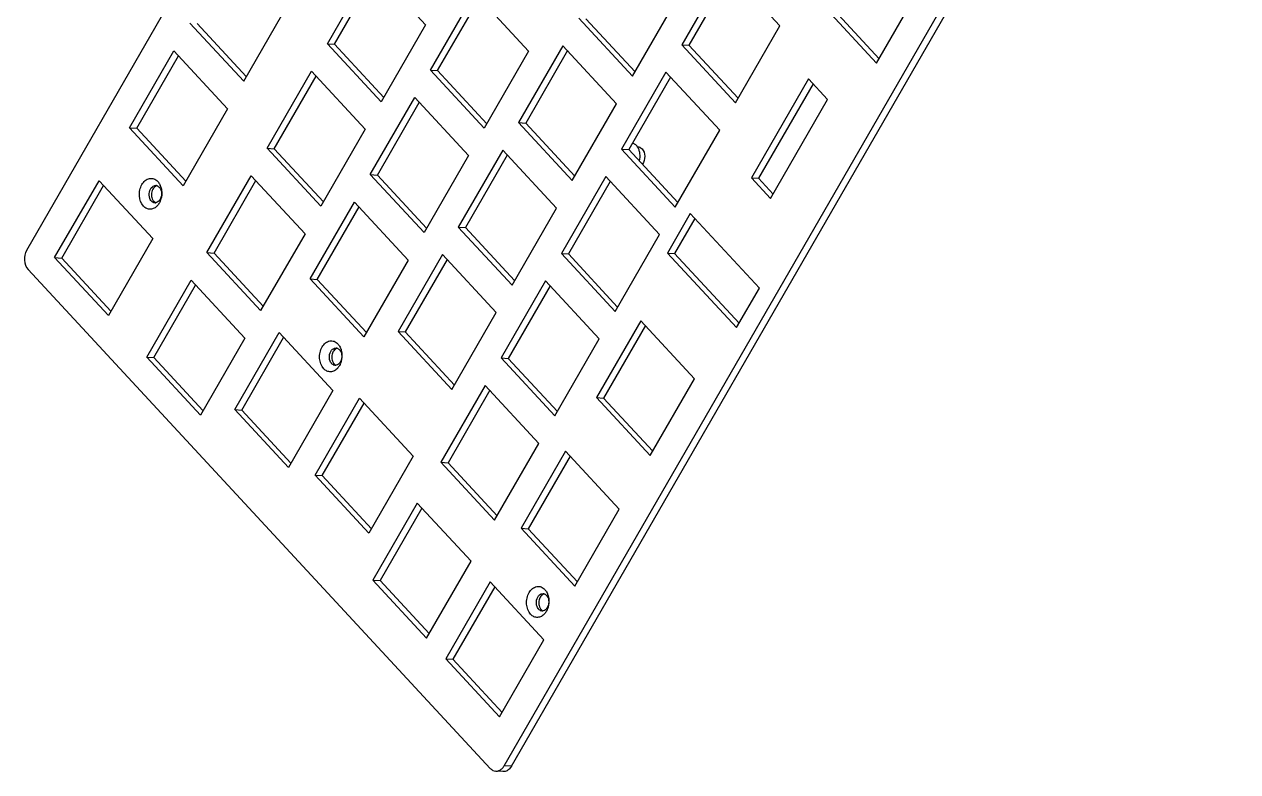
# Model space of a CAD drawing. Header units: millimetres. Extents: x 1236 to 3247, y -1329 to 363.
# Drawn here: x 2914.7 to 3091, y -1105.4 to -996.9 of the extents above; entities that cross this region are included whole.
import ezdxf

# ---------------------------------------------------------------- set-up
doc = ezdxf.new("R2010")
doc.units = ezdxf.units.MM
doc.header["$LTSCALE"] = 30.734
doc.layers.get('0').update_dxf_attribs({"linetype": 'CONTINUOUS'})

msp = doc.modelspace()

# ---------------------------------------------------------------- linework, layer by layer
at = {"color": 7, "linetype": 'Continuous'}
for p, q in [((2915.046, -1029.678), (3046.094, -802.695)), ((2984.417, -1104.52), (3099.534, -905.133)), ((2985.453, -1104.59), (3100.197, -905.849)), ((2958.719, -999.728), (2965.167, -988.561)), ((2965.167, -988.561), (2972.97, -996.979)), ((3016.649, -988.691), (3010.201, -999.858)), ((3024.452, -997.109), (3016.649, -988.691)), ((2959.756, -999.798), (2965.83, -989.276)), ((3017.312, -989.406), (3011.238, -999.928)), ((2973.698, -1003.551), (2980.145, -992.383)), ((2980.145, -992.383), (2987.948, -1000.802)), ((3038.495, -1002.551), (3044.943, -991.384)), ((2946.555, -1005.131), (2953.002, -993.964)), ((2974.734, -1003.621), (2980.809, -993.099)), ((3003.035, -1004.437), (3009.482, -993.27)), ((3030.692, -994.133), (3038.495, -1002.551)), ((3031.729, -994.203), (3038.868, -1001.905)), ((2938.752, -996.713), (2946.555, -1005.131)), ((2939.788, -996.783), (2946.928, -1004.486)), ((2972.97, -996.979), (2966.522, -1008.146)), ((2995.232, -996.019), (3003.035, -1004.437)), ((2996.268, -996.089), (3003.408, -1003.791)), ((3018.004, -1008.276), (3024.452, -997.109)), ((2929.979, -1011.909), (2936.426, -1000.741)), ((2936.426, -1000.741), (2944.229, -1009.16)), ((2966.522, -1008.146), (2958.719, -999.728)), ((2958.719, -999.728), (2959.756, -999.798)), ((2966.895, -1007.5), (2959.756, -999.798)), ((2987.948, -1000.802), (2981.501, -1011.969)), ((2992.929, -1000.007), (2986.482, -1011.175)), ((2993.593, -1000.723), (2987.518, -1011.245)), ((3000.732, -1008.425), (2992.929, -1000.007)), ((3010.201, -999.858), (3011.238, -999.928)), ((3010.201, -999.858), (3018.004, -1008.276)), ((3011.238, -999.928), (3018.377, -1007.63)), ((2931.015, -1011.979), (2937.09, -1001.457)), ((2949.969, -1014.883), (2956.417, -1003.716)), ((2951.006, -1014.953), (2957.08, -1004.432)), ((2956.417, -1003.716), (2964.22, -1012.134)), ((2981.501, -1011.969), (2973.698, -1003.551)), ((2973.698, -1003.551), (2974.734, -1003.621)), ((2981.874, -1011.323), (2974.734, -1003.621)), ((3007.899, -1003.846), (3001.451, -1015.013)), ((3008.562, -1004.562), (3002.488, -1015.083)), ((3015.702, -1012.264), (3007.899, -1003.846)), ((3028.595, -1004.815), (3020.306, -1019.173)), ((3029.259, -1005.531), (3021.342, -1019.243)), ((3031.382, -1007.822), (3028.595, -1004.815)), ((2964.948, -1018.706), (2971.395, -1007.539)), ((2965.984, -1018.776), (2972.059, -1008.255)), ((2971.395, -1007.539), (2979.198, -1015.957)), ((3023.092, -1022.18), (3031.382, -1007.822)), ((2944.229, -1009.16), (2937.782, -1020.327)), ((2994.285, -1019.593), (3000.732, -1008.425)), ((2986.482, -1011.175), (2994.285, -1019.593)), ((2986.482, -1011.175), (2987.518, -1011.245)), ((2987.518, -1011.245), (2994.658, -1018.947)), ((2937.782, -1020.327), (2929.979, -1011.909)), ((2929.979, -1011.909), (2931.015, -1011.979)), ((2938.154, -1019.681), (2931.015, -1011.979)), ((2964.22, -1012.134), (2957.772, -1023.302)), ((3009.254, -1023.432), (3015.702, -1012.264)), ((2957.772, -1023.302), (2949.969, -1014.883)), ((2949.969, -1014.883), (2951.006, -1014.953)), ((2958.145, -1022.656), (2951.006, -1014.953)), ((2984.179, -1015.163), (2977.732, -1026.33)), ((2991.982, -1023.581), (2984.179, -1015.163)), ((3001.451, -1015.013), (3002.488, -1015.083)), ((3001.451, -1015.013), (3009.254, -1023.432)), ((3002.488, -1015.083), (3009.627, -1022.786)), ((3003.715, -1014.672), (3003.828, -1014.68)), ((2979.198, -1015.957), (2972.751, -1027.125)), ((2984.843, -1015.879), (2978.768, -1026.4)), ((2972.751, -1027.125), (2964.948, -1018.706)), ((2964.948, -1018.706), (2965.984, -1018.776)), ((2973.124, -1026.479), (2965.984, -1018.776)), ((2919.093, -1030.763), (2925.54, -1019.596)), ((2920.129, -1030.833), (2926.204, -1020.312)), ((2925.54, -1019.596), (2933.343, -1028.014)), ((2941.219, -1030.039), (2947.667, -1018.872)), ((2942.256, -1030.109), (2948.33, -1019.587)), ((2947.667, -1018.872), (2955.47, -1027.29)), ((2999.149, -1019.002), (2992.701, -1030.169)), ((2999.812, -1019.718), (2993.737, -1030.239)), ((3006.951, -1027.42), (2999.149, -1019.002)), ((3020.306, -1019.173), (3021.342, -1019.243)), ((3020.306, -1019.173), (3023.092, -1022.18)), ((3021.342, -1019.243), (3023.465, -1021.534)), ((2956.198, -1033.862), (2962.645, -1022.695)), ((2957.234, -1033.932), (2963.309, -1023.41)), ((2962.645, -1022.695), (2970.448, -1031.113)), ((2985.535, -1034.748), (2991.982, -1023.581)), ((3011.433, -1024.358), (3008.117, -1030.101)), ((3012.096, -1025.074), (3009.153, -1030.171)), ((3021.465, -1035.182), (3011.433, -1024.358)), ((2955.47, -1027.29), (2949.022, -1038.457)), ((2977.732, -1026.33), (2985.535, -1034.748)), ((2977.732, -1026.33), (2978.768, -1026.4)), ((2978.768, -1026.4), (2985.908, -1034.103)), ((3000.504, -1038.587), (3006.951, -1027.42)), ((2933.343, -1028.014), (2926.896, -1039.182)), ((2926.896, -1039.182), (2919.093, -1030.763)), ((2919.093, -1030.763), (2920.129, -1030.833)), ((2927.269, -1038.536), (2920.129, -1030.833)), ((2949.022, -1038.457), (2941.219, -1030.039)), ((2941.219, -1030.039), (2942.256, -1030.109)), ((2949.395, -1037.811), (2942.256, -1030.109)), ((2970.448, -1031.113), (2964.001, -1042.28)), ((2975.429, -1030.318), (2968.982, -1041.486)), ((2976.093, -1031.034), (2970.018, -1041.556)), ((2983.232, -1038.737), (2975.429, -1030.318)), ((2992.701, -1030.169), (3000.504, -1038.587)), ((2992.701, -1030.169), (2993.737, -1030.239)), ((2993.737, -1030.239), (3000.877, -1037.941)), ((3008.117, -1030.101), (3009.153, -1030.171)), ((3008.117, -1030.101), (3018.149, -1040.925)), ((3009.153, -1030.171), (3018.522, -1040.279)), ((2915.239, -1032.476), (2982.381, -1104.913)), ((2932.469, -1045.195), (2938.917, -1034.027)), ((2938.917, -1034.027), (2946.72, -1042.445)), ((2964.001, -1042.28), (2956.198, -1033.862)), ((2956.198, -1033.862), (2957.234, -1033.932)), ((2964.373, -1041.634), (2957.234, -1033.932)), ((2990.398, -1034.157), (2983.951, -1045.325)), ((2998.201, -1042.576), (2990.398, -1034.157)), ((2933.506, -1045.264), (2939.58, -1034.743)), ((2991.062, -1034.873), (2984.987, -1045.395)), ((3018.149, -1040.925), (3021.465, -1035.182)), ((2976.785, -1049.904), (2983.232, -1038.737)), ((3004.256, -1039.923), (2997.808, -1051.09)), ((3012.058, -1048.341), (3004.256, -1039.923)), ((2945.253, -1052.818), (2951.701, -1041.651)), ((2951.701, -1041.651), (2959.504, -1050.069)), ((2968.982, -1041.486), (2976.785, -1049.904)), ((2968.982, -1041.486), (2970.018, -1041.556)), ((2970.018, -1041.556), (2977.158, -1049.258)), ((3004.919, -1040.638), (2998.844, -1051.16)), ((2946.72, -1042.445), (2940.272, -1053.613)), ((2946.29, -1052.888), (2952.364, -1042.367)), ((2991.754, -1053.743), (2998.201, -1042.576)), ((2940.272, -1053.613), (2932.469, -1045.195)), ((2932.469, -1045.195), (2933.506, -1045.264)), ((2940.645, -1052.967), (2933.506, -1045.264)), ((2983.951, -1045.325), (2984.987, -1045.395)), ((2983.951, -1045.325), (2991.754, -1053.743)), ((2984.987, -1045.395), (2992.127, -1053.097)), ((3005.611, -1059.508), (3012.058, -1048.341)), ((2959.504, -1050.069), (2953.056, -1061.237)), ((2981.648, -1049.313), (2975.201, -1060.48)), ((2982.312, -1050.029), (2976.237, -1060.55)), ((2989.451, -1057.731), (2981.648, -1049.313)), ((2956.939, -1062.345), (2963.386, -1051.177)), ((2957.975, -1062.415), (2964.05, -1051.893)), ((2963.386, -1051.177), (2971.189, -1059.596)), ((2997.808, -1051.09), (2998.844, -1051.16)), ((2997.808, -1051.09), (3005.611, -1059.508)), ((2998.844, -1051.16), (3005.984, -1058.862)), ((2953.056, -1061.237), (2945.253, -1052.818)), ((2945.253, -1052.818), (2946.29, -1052.888)), ((2953.429, -1060.591), (2946.29, -1052.888)), ((2983.004, -1068.898), (2989.451, -1057.731)), ((2993.311, -1058.879), (2986.864, -1070.046)), ((3001.114, -1067.297), (2993.311, -1058.879)), ((2971.189, -1059.596), (2964.742, -1070.763)), ((2975.201, -1060.48), (2983.004, -1068.898)), ((2975.201, -1060.48), (2976.237, -1060.55)), ((2976.237, -1060.55), (2983.377, -1068.253)), ((2993.974, -1059.595), (2987.9, -1070.116)), ((2964.742, -1070.763), (2956.939, -1062.345)), ((2956.939, -1062.345), (2957.975, -1062.415)), ((2965.115, -1070.117), (2957.975, -1062.415)), ((2971.777, -1066.411), (2965.33, -1077.578)), ((2979.58, -1074.829), (2971.777, -1066.411)), ((2972.44, -1067.127), (2966.366, -1077.648)), ((2994.667, -1078.465), (3001.114, -1067.297)), ((2986.864, -1070.046), (2987.9, -1070.116)), ((2986.864, -1070.046), (2994.667, -1078.465)), ((2987.9, -1070.116), (2995.039, -1077.819)), ((2973.132, -1085.996), (2979.58, -1074.829)), ((2965.33, -1077.578), (2973.132, -1085.996)), ((2965.33, -1077.578), (2966.366, -1077.648)), ((2966.366, -1077.648), (2973.505, -1085.351)), ((2982.367, -1077.836), (2975.919, -1089.003)), ((2983.03, -1078.551), (2976.955, -1089.073)), ((2990.169, -1086.254), (2982.367, -1077.836)), ((2983.722, -1097.421), (2990.169, -1086.254)), ((2975.919, -1089.003), (2976.955, -1089.073)), ((2975.919, -1089.003), (2983.722, -1097.421)), ((2976.955, -1089.073), (2984.095, -1096.775)), ((2985.453, -1104.59), (2984.417, -1104.52)), ((2984.204, -1105.383), (2983.168, -1105.313))]:
    msp.add_line(p, q, dxfattribs=at)
for centre, radius, start, end in [((3002.744, -1015.199), 1.092, 66.72427, 75.11424), ((2933.759, -1020.968), 0.663, 70.92256, 86.06725), ((2932.167, -1021.273), 2.472, 18.46485, 23.58895), ((2933.695, -1022.104), 0.702, 243.9724, 249.99278), ((2933.68, -1022.14), 0.663, 266.21511, 280.94406), ((2932.495, -1021.868), 2.043, 319.06906, 321.0763), ((2959.94, -1044.554), 0.663, 70.92256, 86.06725), ((2958.348, -1044.859), 2.472, 18.46485, 23.58895), ((2959.876, -1045.689), 0.702, 243.9724, 249.99278), ((2959.861, -1045.725), 0.663, 266.21511, 280.94406), ((2958.676, -1045.453), 2.043, 319.06906, 321.0763), ((2990.007, -1080.209), 0.663, 70.92256, 86.06725), ((2988.415, -1080.513), 2.472, 18.46485, 23.58895), ((2989.943, -1081.344), 0.702, 243.9724, 249.99278), ((2989.928, -1081.38), 0.663, 266.21511, 280.94406), ((2988.743, -1081.108), 2.043, 319.06906, 321.0763)]:
    msp.add_arc(centre, radius, start, end, dxfattribs=at)
for points, knots in [([(3003.612, -1014.511), (3003.58, -1014.477), (3003.451, -1014.35), (3003.297, -1014.249), (3003.175, -1014.196)], [0, 0, 0, 0, 0.2599187, 1, 1, 1, 1]), ([(3003.937, -1015.019), (3003.925, -1014.991), (3003.876, -1014.884), (3003.817, -1014.781), (3003.768, -1014.709)], [0, 0, 0, 0, 0.2556822, 1, 1, 1, 1]), ([(3004.113, -1015.657), (3004.105, -1015.601), (3004.069, -1015.383), (3004.003, -1015.169), (3003.937, -1015.019)], [0, 0, 0, 0, 0.2565724, 1, 1, 1, 1]), ([(3004.045, -1014.726), (3004.079, -1014.738), (3004.218, -1014.799), (3004.34, -1014.896), (3004.418, -1014.98)], [0, 0, 0, 0, 0.2414709, 1, 1, 1, 1]), ([(3004.418, -1014.98), (3004.679, -1015.262), (3004.929, -1016.086), (3004.707, -1016.9), (3004.468, -1017.224)], [0, 0, 0, 0, 0.4879051, 1, 1, 1, 1]), ([(2931.993, -1023.302), (2931.632, -1022.913), (2931.348, -1022.054), (2931.433, -1020.949), (2931.723, -1020.157), (2932.209, -1019.551), (2932.849, -1019.224), (2933.543, -1019.278), (2933.912, -1019.547), (2934.066, -1019.713)], [0, 0, 0, 0, 0.2627492, 0.4075592, 0.5469758, 0.6729101, 0.7839529, 0.88842, 1, 1, 1, 1]), ([(2932.922, -1022.188), (2932.806, -1021.894), (2932.767, -1021.251), (2933.067, -1020.661), (2933.297, -1020.478)], [0, 0, 0, 0, 0.5184334, 1, 1, 1, 1]), ([(2933.297, -1020.478), (2933.371, -1020.42), (2933.532, -1020.327), (2933.717, -1020.301), (2933.805, -1020.307)], [0, 0, 0, 0, 0.5166812, 1, 1, 1, 1]), ([(2933.642, -1020.502), (2933.616, -1020.523), (2933.51, -1020.617), (2933.423, -1020.732), (2933.369, -1020.826)], [0, 0, 0, 0, 0.2388888, 1, 1, 1, 1]), ([(2933.975, -1020.342), (2933.946, -1020.348), (2933.826, -1020.38), (2933.716, -1020.443), (2933.642, -1020.502)], [0, 0, 0, 0, 0.2412604, 1, 1, 1, 1]), ([(2934.066, -1019.713), (2934.103, -1019.753), (2934.249, -1019.926), (2934.363, -1020.126), (2934.432, -1020.284)], [0, 0, 0, 0, 0.2393163, 1, 1, 1, 1]), ([(2934.296, -1020.557), (2934.319, -1020.582), (2934.41, -1020.692), (2934.479, -1020.82), (2934.519, -1020.921)], [0, 0, 0, 0, 0.2380772, 1, 1, 1, 1]), ([(2934.511, -1020.49), (2934.525, -1020.531), (2934.577, -1020.699), (2934.612, -1020.872), (2934.629, -1021.003)], [0, 0, 0, 0, 0.2458407, 1, 1, 1, 1]), ([(2933.145, -1022.551), (2933.122, -1022.526), (2933.03, -1022.417), (2932.962, -1022.289), (2932.922, -1022.188)], [0, 0, 0, 0, 0.2380772, 1, 1, 1, 1]), ([(2933.369, -1020.826), (2933.331, -1020.893), (2933.195, -1021.182), (2933.15, -1021.51), (2933.166, -1021.751)], [0, 0, 0, 0, 0.2421146, 1, 1, 1, 1]), ([(2933.166, -1021.751), (2933.169, -1021.791), (2933.185, -1021.948), (2933.224, -1022.102), (2933.267, -1022.211)], [0, 0, 0, 0, 0.2562979, 1, 1, 1, 1]), ([(2934.417, -1022.306), (2934.346, -1022.428), (2934.177, -1022.642), (2933.928, -1022.767), (2933.806, -1022.791)], [0, 0, 0, 0, 0.5314317, 1, 1, 1, 1]), ([(2934.519, -1020.921), (2934.562, -1021.029), (2934.679, -1021.488), (2934.594, -1021.999), (2934.417, -1022.306)], [0, 0, 0, 0, 0.2483021, 1, 1, 1, 1]), ([(2934.629, -1021.003), (2934.647, -1021.131), (2934.682, -1021.646), (2934.588, -1022.17), (2934.444, -1022.528)], [0, 0, 0, 0, 0.2514789, 1, 1, 1, 1]), ([(2934.039, -1023.206), (2933.903, -1023.363), (2933.594, -1023.627), (2933.019, -1023.8), (2932.44, -1023.686), (2932.127, -1023.447), (2931.993, -1023.302)], [0, 0, 0, 0, 0.2674242, 0.5098094, 0.7463498, 1, 1, 1, 1]), ([(2933.387, -1022.734), (2933.365, -1022.723), (2933.276, -1022.674), (2933.197, -1022.608), (2933.145, -1022.551)], [0, 0, 0, 0, 0.2427116, 1, 1, 1, 1]), ([(2933.49, -1022.575), (2933.512, -1022.599), (2933.603, -1022.686), (2933.713, -1022.755), (2933.801, -1022.786)], [0, 0, 0, 0, 0.2609234, 1, 1, 1, 1]), ([(2934.444, -1022.528), (2934.421, -1022.586), (2934.324, -1022.806), (2934.197, -1023.013), (2934.085, -1023.151)], [0, 0, 0, 0, 0.2586073, 1, 1, 1, 1]), ([(2915.046, -1029.678), (2914.793, -1030.116), (2914.581, -1031.126), (2914.918, -1032.13), (2915.239, -1032.476)], [0, 0, 0, 0, 0.5169796, 1, 1, 1, 1]), ([(2958.175, -1046.888), (2957.814, -1046.498), (2957.529, -1045.639), (2957.614, -1044.534), (2957.905, -1043.743), (2958.391, -1043.137), (2959.03, -1042.809), (2959.724, -1042.864), (2960.094, -1043.133), (2960.247, -1043.298)], [0, 0, 0, 0, 0.2627492, 0.4075592, 0.5469758, 0.6729101, 0.7839529, 0.88842, 1, 1, 1, 1]), ([(2960.247, -1043.298), (2960.284, -1043.338), (2960.43, -1043.512), (2960.544, -1043.711), (2960.613, -1043.869)], [0, 0, 0, 0, 0.2393163, 1, 1, 1, 1]), ([(2959.103, -1045.773), (2958.987, -1045.479), (2958.948, -1044.837), (2959.248, -1044.246), (2959.478, -1044.064)], [0, 0, 0, 0, 0.5184334, 1, 1, 1, 1]), ([(2959.55, -1044.411), (2959.512, -1044.478), (2959.376, -1044.767), (2959.331, -1045.096), (2959.347, -1045.337)], [0, 0, 0, 0, 0.2421146, 1, 1, 1, 1]), ([(2959.478, -1044.064), (2959.552, -1044.005), (2959.713, -1043.913), (2959.898, -1043.887), (2959.986, -1043.893)], [0, 0, 0, 0, 0.5166812, 1, 1, 1, 1]), ([(2959.824, -1044.087), (2959.797, -1044.108), (2959.691, -1044.202), (2959.604, -1044.318), (2959.55, -1044.411)], [0, 0, 0, 0, 0.2388888, 1, 1, 1, 1]), ([(2960.157, -1043.928), (2960.127, -1043.933), (2960.008, -1043.966), (2959.897, -1044.029), (2959.824, -1044.087)], [0, 0, 0, 0, 0.2412604, 1, 1, 1, 1]), ([(2960.477, -1044.143), (2960.5, -1044.168), (2960.592, -1044.277), (2960.66, -1044.405), (2960.7, -1044.506)], [0, 0, 0, 0, 0.2380772, 1, 1, 1, 1]), ([(2960.7, -1044.506), (2960.743, -1044.615), (2960.86, -1045.073), (2960.775, -1045.585), (2960.598, -1045.891)], [0, 0, 0, 0, 0.2483021, 1, 1, 1, 1]), ([(2960.811, -1044.588), (2960.828, -1044.717), (2960.863, -1045.231), (2960.769, -1045.756), (2960.626, -1046.114)], [0, 0, 0, 0, 0.2514789, 1, 1, 1, 1]), ([(2960.693, -1044.076), (2960.706, -1044.117), (2960.758, -1044.284), (2960.793, -1044.457), (2960.811, -1044.588)], [0, 0, 0, 0, 0.2458407, 1, 1, 1, 1]), ([(2960.22, -1046.792), (2960.084, -1046.949), (2959.775, -1047.212), (2959.201, -1047.386), (2958.621, -1047.272), (2958.308, -1047.032), (2958.175, -1046.888)], [0, 0, 0, 0, 0.2674242, 0.5098094, 0.7463498, 1, 1, 1, 1]), ([(2959.326, -1046.137), (2959.303, -1046.112), (2959.212, -1046.002), (2959.143, -1045.874), (2959.103, -1045.773)], [0, 0, 0, 0, 0.2380772, 1, 1, 1, 1]), ([(2959.568, -1046.32), (2959.546, -1046.309), (2959.457, -1046.26), (2959.378, -1046.193), (2959.326, -1046.137)], [0, 0, 0, 0, 0.2427116, 1, 1, 1, 1]), ([(2959.347, -1045.337), (2959.35, -1045.377), (2959.367, -1045.533), (2959.406, -1045.688), (2959.449, -1045.797)], [0, 0, 0, 0, 0.2562979, 1, 1, 1, 1]), ([(2959.671, -1046.16), (2959.694, -1046.184), (2959.784, -1046.272), (2959.894, -1046.34), (2959.982, -1046.372)], [0, 0, 0, 0, 0.2609234, 1, 1, 1, 1]), ([(2960.598, -1045.891), (2960.528, -1046.014), (2960.358, -1046.227), (2960.109, -1046.353), (2959.987, -1046.376)], [0, 0, 0, 0, 0.5314317, 1, 1, 1, 1]), ([(2960.626, -1046.114), (2960.602, -1046.172), (2960.505, -1046.392), (2960.378, -1046.598), (2960.266, -1046.737)], [0, 0, 0, 0, 0.2586073, 1, 1, 1, 1]), ([(2988.242, -1082.543), (2987.881, -1082.153), (2987.596, -1081.294), (2987.681, -1080.189), (2987.972, -1079.398), (2988.458, -1078.792), (2989.097, -1078.464), (2989.791, -1078.519), (2990.161, -1078.788), (2990.314, -1078.953)], [0, 0, 0, 0, 0.2627492, 0.4075592, 0.5469758, 0.6729101, 0.7839529, 0.88842, 1, 1, 1, 1]), ([(2989.17, -1081.428), (2989.054, -1081.134), (2989.015, -1080.492), (2989.315, -1079.901), (2989.545, -1079.719)], [0, 0, 0, 0, 0.5184334, 1, 1, 1, 1]), ([(2989.617, -1080.066), (2989.579, -1080.133), (2989.443, -1080.422), (2989.398, -1080.751), (2989.414, -1080.992)], [0, 0, 0, 0, 0.2421146, 1, 1, 1, 1]), ([(2989.545, -1079.719), (2989.619, -1079.66), (2989.78, -1079.568), (2989.965, -1079.542), (2990.053, -1079.548)], [0, 0, 0, 0, 0.5166812, 1, 1, 1, 1]), ([(2989.891, -1079.742), (2989.864, -1079.763), (2989.758, -1079.857), (2989.671, -1079.973), (2989.617, -1080.066)], [0, 0, 0, 0, 0.2388888, 1, 1, 1, 1]), ([(2990.224, -1079.582), (2990.194, -1079.588), (2990.075, -1079.621), (2989.964, -1079.684), (2989.891, -1079.742)], [0, 0, 0, 0, 0.2412604, 1, 1, 1, 1]), ([(2990.314, -1078.953), (2990.351, -1078.993), (2990.497, -1079.167), (2990.611, -1079.366), (2990.68, -1079.524)], [0, 0, 0, 0, 0.2393163, 1, 1, 1, 1]), ([(2990.544, -1079.798), (2990.567, -1079.823), (2990.659, -1079.932), (2990.727, -1080.06), (2990.767, -1080.161)], [0, 0, 0, 0, 0.2380772, 1, 1, 1, 1]), ([(2990.767, -1080.161), (2990.81, -1080.27), (2990.927, -1080.728), (2990.842, -1081.24), (2990.665, -1081.546)], [0, 0, 0, 0, 0.2483021, 1, 1, 1, 1]), ([(2990.878, -1080.243), (2990.895, -1080.372), (2990.93, -1080.886), (2990.836, -1081.411), (2990.693, -1081.769)], [0, 0, 0, 0, 0.2514789, 1, 1, 1, 1]), ([(2990.76, -1079.731), (2990.773, -1079.772), (2990.825, -1079.939), (2990.86, -1080.112), (2990.878, -1080.243)], [0, 0, 0, 0, 0.2458407, 1, 1, 1, 1]), ([(2989.393, -1081.792), (2989.37, -1081.767), (2989.279, -1081.657), (2989.21, -1081.529), (2989.17, -1081.428)], [0, 0, 0, 0, 0.2380772, 1, 1, 1, 1]), ([(2989.635, -1081.975), (2989.613, -1081.964), (2989.524, -1081.915), (2989.445, -1081.848), (2989.393, -1081.792)], [0, 0, 0, 0, 0.2427116, 1, 1, 1, 1]), ([(2989.414, -1080.992), (2989.417, -1081.032), (2989.434, -1081.188), (2989.473, -1081.343), (2989.516, -1081.452)], [0, 0, 0, 0, 0.2562979, 1, 1, 1, 1]), ([(2989.738, -1081.815), (2989.761, -1081.839), (2989.851, -1081.927), (2989.961, -1081.995), (2990.049, -1082.027)], [0, 0, 0, 0, 0.2609234, 1, 1, 1, 1]), ([(2990.665, -1081.546), (2990.595, -1081.669), (2990.425, -1081.882), (2990.177, -1082.008), (2990.054, -1082.031)], [0, 0, 0, 0, 0.5314317, 1, 1, 1, 1]), ([(2990.693, -1081.769), (2990.67, -1081.827), (2990.573, -1082.046), (2990.445, -1082.253), (2990.333, -1082.392)], [0, 0, 0, 0, 0.2586073, 1, 1, 1, 1]), ([(2990.287, -1082.447), (2990.151, -1082.604), (2989.842, -1082.867), (2989.268, -1083.041), (2988.688, -1082.926), (2988.376, -1082.687), (2988.242, -1082.543)], [0, 0, 0, 0, 0.2674242, 0.5098094, 0.7463498, 1, 1, 1, 1]), ([(2982.381, -1104.913), (2982.487, -1105.027), (2982.726, -1105.218), (2983.023, -1105.304), (2983.168, -1105.313)], [0, 0, 0, 0, 0.5173561, 1, 1, 1, 1]), ([(2983.168, -1105.313), (2983.327, -1105.324), (2983.668, -1105.266), (2983.951, -1105.073), (2984.078, -1104.955)], [0, 0, 0, 0, 0.4795093, 1, 1, 1, 1]), ([(2984.078, -1104.955), (2984.11, -1104.924), (2984.239, -1104.793), (2984.347, -1104.641), (2984.417, -1104.52)], [0, 0, 0, 0, 0.2415465, 1, 1, 1, 1]), ([(2985.453, -1104.59), (2985.348, -1104.773), (2985.097, -1105.093), (2984.738, -1105.298), (2984.557, -1105.347)], [0, 0, 0, 0, 0.5295105, 1, 1, 1, 1])]:
    msp.add_open_spline(points, degree=3, knots=knots, dxfattribs=at)
for points in [[(3003.768, -1014.709), (3003.721, -1014.639), (3003.669, -1014.573), (3003.612, -1014.511)], [(3003.828, -1014.68), (3003.902, -1014.685), (3003.976, -1014.7), (3004.045, -1014.726)], [(3004.039, -1016.745), (3004.135, -1016.395), (3004.161, -1016.017), (3004.113, -1015.657)], [(2933.976, -1020.342), (2934.018, -1020.356), (2934.059, -1020.375), (2934.098, -1020.398)], [(2934.098, -1020.398), (2934.171, -1020.44), (2934.238, -1020.495), (2934.296, -1020.557)], [(2933.267, -1022.211), (2933.296, -1022.283), (2933.331, -1022.354), (2933.372, -1022.42)], [(2933.372, -1022.42), (2933.407, -1022.475), (2933.446, -1022.527), (2933.49, -1022.575)], [(2933.636, -1022.801), (2933.575, -1022.797), (2933.513, -1022.784), (2933.455, -1022.763)], [(2960.157, -1043.927), (2960.199, -1043.942), (2960.24, -1043.961), (2960.279, -1043.983)], [(2960.279, -1043.983), (2960.352, -1044.025), (2960.42, -1044.08), (2960.477, -1044.143)], [(2959.449, -1045.797), (2959.477, -1045.869), (2959.512, -1045.939), (2959.553, -1046.005)], [(2959.553, -1046.005), (2959.588, -1046.06), (2959.627, -1046.113), (2959.671, -1046.16)], [(2959.817, -1046.387), (2959.756, -1046.383), (2959.694, -1046.37), (2959.636, -1046.349)], [(2990.224, -1079.582), (2990.266, -1079.597), (2990.307, -1079.616), (2990.346, -1079.638)], [(2990.346, -1079.638), (2990.419, -1079.68), (2990.487, -1079.735), (2990.544, -1079.798)], [(2989.516, -1081.452), (2989.544, -1081.524), (2989.579, -1081.594), (2989.621, -1081.66)], [(2989.621, -1081.66), (2989.655, -1081.715), (2989.694, -1081.768), (2989.738, -1081.815)], [(2989.884, -1082.042), (2989.823, -1082.038), (2989.761, -1082.025), (2989.703, -1082.003)], [(2984.557, -1105.347), (2984.443, -1105.378), (2984.322, -1105.391), (2984.204, -1105.383)]]:
    msp.add_open_spline(points, degree=3, dxfattribs=at)

doc.saveas('drawing.dxf')
